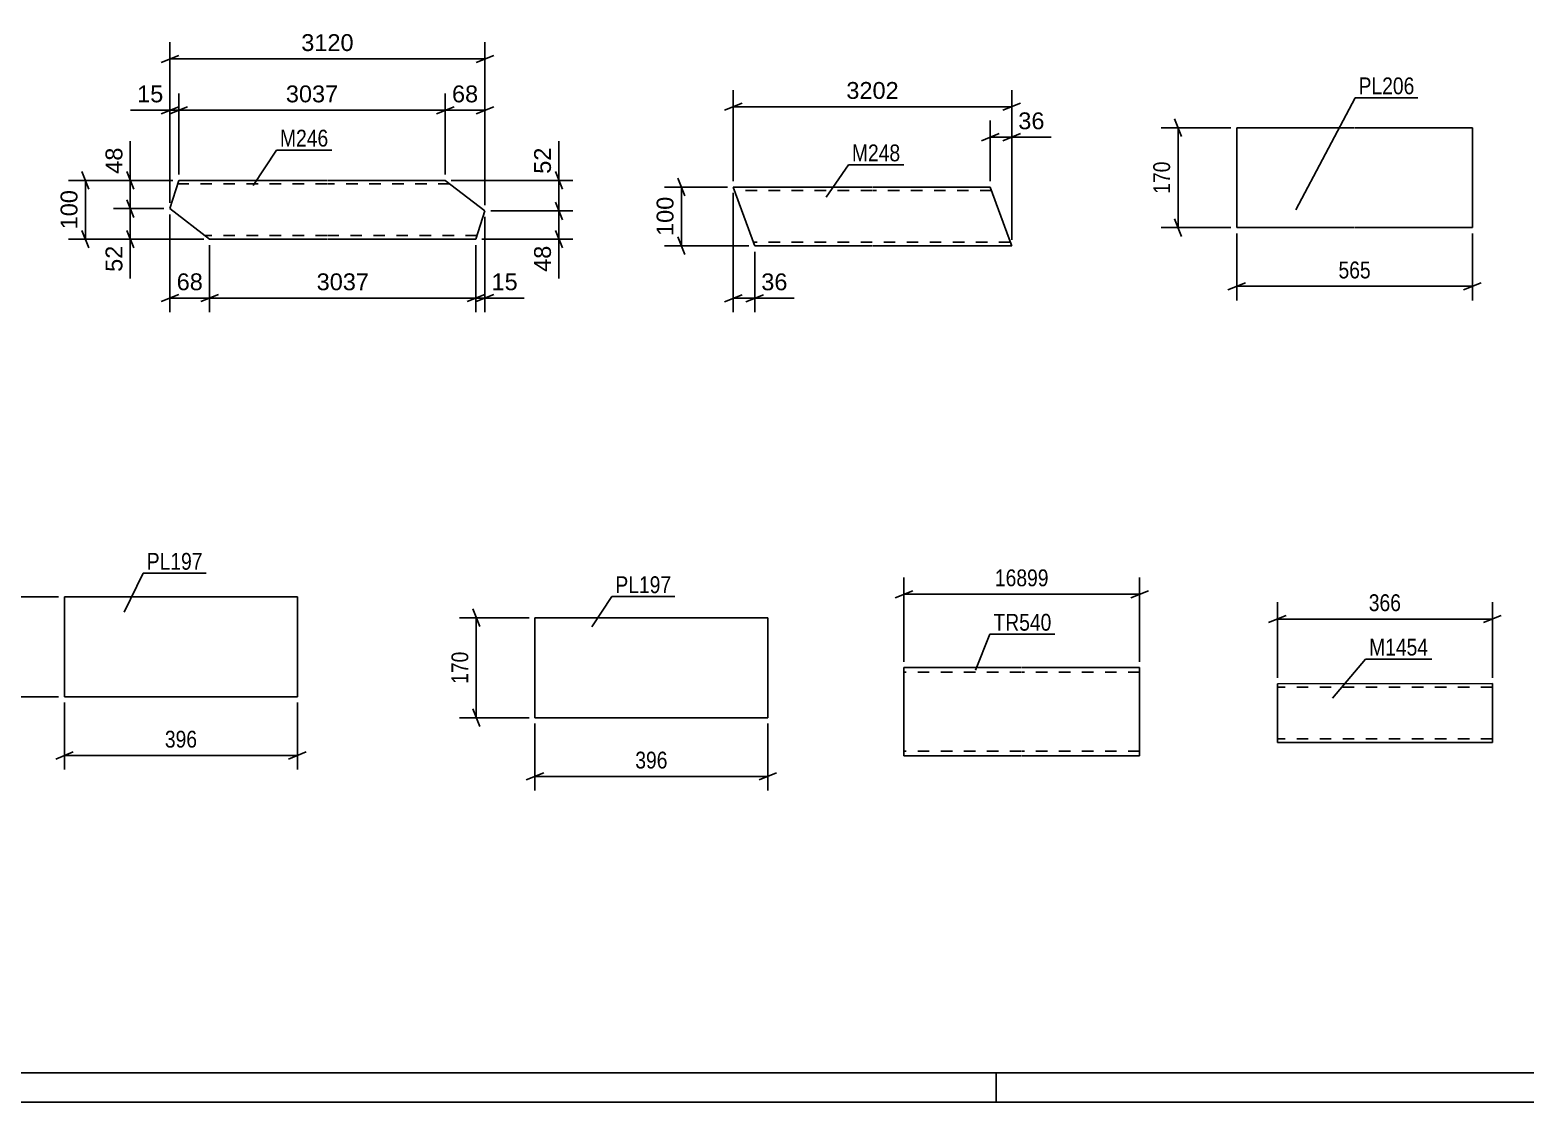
# Model space of a CAD drawing. Header units: millimetres. Extents: x 0 to 1189, y 0 to 841.
# Drawn here: x 184.6 to 439, y 0 to 182.5 of the extents above; entities that cross this region are included whole.
import ezdxf

# ---------------------------------------------------------------- set-up
doc = ezdxf.new("R2010")
doc.units = ezdxf.units.MM
doc.linetypes.add('DXK_LINE_DOT2', pattern=[3.9198, 1.9599, -1.9599])
doc.styles.add('Arial', font='ARIAL.TTF', dxfattribs={"height": 0.2})
doc.styles.add('Arial Narrow', font='ARIALN.TTF', dxfattribs={"height": 0.2})

# ---------------------------------------------------------------- blocks, each defined once
blk = doc.blocks.new('Unknown-203773696-1113')
at = {"color": 5, "linetype": 'Continuous'}
for p, q in [((5, 5), (1184, 5)), ((349, 0), (349, 5)), ((0, 0), (1189, 0))]:
    blk.add_line(p, q, dxfattribs=at)
blk = doc.blocks.new('Part-203773696-29355 - 29354')
at = {"color": 2, "linetype": 'Continuous'}
for p, q in [((208.39, 152.09), (209.91, 156.88)), ((209.91, 156.88), (235.15, 156.88)), ((235.25, 156.88), (255.25, 156.88)), ((262.01, 151.68), (255.25, 156.88)), ((215.15, 146.88), (208.39, 152.09)), ((262.01, 151.68), (260.48, 146.88)), ((235.15, 146.88), (215.15, 146.88)), ((260.48, 146.88), (235.25, 146.88))]:
    blk.add_line(p, q, dxfattribs=at)
at = {"color": 7, "linetype": 'DXK_LINE_DOT2'}
for p, q in [((235.15, 156.28), (209.72, 156.28)), ((256.03, 156.28), (235.25, 156.28)), ((235.15, 147.48), (214.37, 147.48)), ((260.67, 147.48), (235.25, 147.48))]:
    blk.add_line(p, q, dxfattribs=at)
blk = doc.blocks.new('Part-203773696-29363 - 29362')
at = {"color": 2, "linetype": 'Continuous'}
for p, q in [((327.91, 155.75), (304.27, 155.75)), ((307.88, 145.85), (304.27, 155.75)), ((348.01, 155.75), (328.01, 155.75)), ((351.21, 146.95), (348.01, 155.75)), ((307.91, 145.75), (307.88, 145.85)), ((327.91, 145.75), (307.91, 145.75)), ((351.65, 145.75), (328.01, 145.75)), ((351.65, 145.75), (351.21, 146.95))]:
    blk.add_line(p, q, dxfattribs=at)
at = {"color": 7, "linetype": 'DXK_LINE_DOT2'}
for p, q in [((327.91, 155.15), (304.49, 155.15)), ((348.23, 155.15), (328.01, 155.15)), ((327.91, 146.35), (307.69, 146.35)), ((307.78, 146.11), (307.91, 145.75)), ((351.43, 146.35), (328.01, 146.35)), ((351.62, 145.85), (351.52, 146.11)), ((351.65, 145.75), (351.62, 145.85))]:
    blk.add_line(p, q, dxfattribs=at)
blk = doc.blocks.new('Part-203773696-3066 - 3050')
at = {"color": 2, "linetype": 'Continuous'}
for p, q in [((190.46, 68.99), (190.46, 85.99)), ((190.46, 85.99), (230.1, 85.99)), ((230.1, 85.99), (230.1, 68.99)), ((230.1, 68.99), (190.46, 68.99))]:
    blk.add_line(p, q, dxfattribs=at)
blk = doc.blocks.new('Part-203773696-3023 - 3007')
at = {"color": 2, "linetype": 'Continuous'}
for p, q in [((270.52, 82.43), (270.52, 65.43)), ((310.15, 82.43), (270.52, 82.43)), ((310.15, 65.43), (310.15, 82.43)), ((270.52, 65.43), (310.15, 65.43))]:
    blk.add_line(p, q, dxfattribs=at)
blk = doc.blocks.new('Part-203773696-2873 - 2857')
at = {"color": 2, "linetype": 'Continuous'}
for p, q in [((433.46, 71.23), (396.86, 71.22)), ((396.86, 61.31), (396.86, 71.22)), ((433.46, 71.23), (433.46, 62.43)), ((396.86, 61.31), (396.86, 61.22)), ((396.86, 61.22), (433.46, 61.23)), ((433.46, 61.23), (433.46, 62.43))]:
    blk.add_line(p, q, dxfattribs=at)
at = {"color": 7, "linetype": 'DXK_LINE_DOT2'}
for p, q in [((433.46, 70.63), (396.86, 70.62)), ((396.86, 61.82), (396.86, 61.87)), ((433.46, 61.83), (396.86, 61.82)), ((433.46, 61.88), (433.46, 62.2)), ((433.46, 61.83), (433.46, 61.88))]:
    blk.add_line(p, q, dxfattribs=at)
blk = doc.blocks.new('Part-203773696-2620 - 2594')
at = {"color": 2, "linetype": 'Continuous'}
for p, q in [((333.31, 60.56), (333.31, 73.96)), ((333.31, 73.96), (353.31, 73.96)), ((353.41, 73.96), (373.41, 73.96)), ((373.41, 58.96), (373.41, 73.96)), ((333.31, 60.56), (333.31, 58.96)), ((333.31, 58.96), (353.31, 58.96)), ((353.41, 58.96), (373.41, 58.96))]:
    blk.add_line(p, q, dxfattribs=at)
at = {"color": 7, "linetype": 'DXK_LINE_DOT2'}
for p, q in [((353.31, 73.16), (333.31, 73.16)), ((373.41, 73.16), (353.41, 73.16)), ((333.31, 59.08), (333.31, 60.56)), ((333.31, 59.76), (333.31, 59.82)), ((353.31, 59.76), (333.31, 59.76)), ((373.41, 59.76), (353.41, 59.76)), ((373.41, 59.76), (373.41, 59.82))]:
    blk.add_line(p, q, dxfattribs=at)
blk = doc.blocks.new('Part-203773696-27984 - 27983')
at = {"color": 2, "linetype": 'Continuous'}
for p, q in [((389.95, 148.85), (389.95, 165.85)), ((389.95, 165.85), (409.95, 165.85)), ((410.05, 165.85), (430.05, 165.85)), ((430.05, 165.85), (430.05, 148.85)), ((409.95, 148.85), (389.95, 148.85)), ((430.05, 148.85), (410.05, 148.85))]:
    blk.add_line(p, q, dxfattribs=at)
blk = doc.blocks.new('StraightDimension-203773696-29371 - 29354')
at = {"color": 7, "linetype": 'Continuous'}
for p, q in [((255.25, 157.88), (255.25, 171.67)), ((262.01, 152.68), (262.01, 171.67)), ((253.75, 168.22), (256.75, 169.42)), ((255.25, 168.82), (262.01, 168.82)), ((263.51, 169.42), (260.51, 168.22))]:
    blk.add_line(p, q, dxfattribs=at)
at = {"color": 0}
blk.add_wipeout([(261.45, 169.57), (261.45, 173.77), (255.8, 173.77), (255.8, 169.57)], dxfattribs=at)
at = {"color": 3, "style": 'Arial'}
blk.add_text('68', height=2.865, dxfattribs=at).set_placement((256.4, 170.17))
blk = doc.blocks.new('StraightDimension-203773696-29431 - 29354')
at = {"color": 7, "linetype": 'Continuous'}
for p, q in [((209.89, 178.15), (206.89, 176.95)), ((208.39, 153.09), (208.39, 180.4)), ((260.51, 176.95), (263.51, 178.15)), ((262.01, 152.68), (262.01, 180.4)), ((208.39, 177.55), (262.01, 177.55))]:
    blk.add_line(p, q, dxfattribs=at)
at = {"color": 0}
blk.add_wipeout([(240.25, 178.3), (240.25, 182.5), (230.15, 182.5), (230.15, 178.3)], dxfattribs=at)
at = {"color": 3, "style": 'Arial'}
blk.add_text('3120', height=2.865, dxfattribs=at).set_placement((230.75, 178.9))
blk = doc.blocks.new('StraightDimension-203773696-29504 - 29354')
at = {"color": 7, "linetype": 'Continuous'}
for p, q in [((201.06, 153.59), (202.26, 150.59)), ((207.39, 152.09), (198.81, 152.09)), ((201.66, 146.88), (201.66, 152.09)), ((202.26, 145.38), (201.06, 148.38)), ((214.15, 146.88), (198.81, 146.88))]:
    blk.add_line(p, q, dxfattribs=at)
at = {"color": 0}
blk.add_wipeout([(200.91, 146.36), (196.71, 146.36), (196.71, 140.71), (200.91, 140.71)], dxfattribs=at)
at = {"color": 7, "linetype": 'Continuous'}
blk.add_line((201.66, 146.88), (201.66, 140.19), dxfattribs=at)
blk.add_line((201.66, 146.88), (201.66, 140.19), dxfattribs=at)
at = {"color": 3, "style": 'Arial'}
blk.add_text('52', height=2.865, rotation=90.0002, dxfattribs=at).set_placement((200.31, 141.31))
blk = doc.blocks.new('StraightDimension-203773696-29443 - 29354')
at = {"color": 7, "linetype": 'Continuous'}
for p, q in [((215.15, 145.88), (215.15, 134.44)), ((260.48, 145.88), (260.48, 134.44)), ((216.65, 137.44), (213.65, 136.24)), ((258.98, 136.24), (261.98, 137.44)), ((215.15, 136.84), (260.48, 136.84))]:
    blk.add_line(p, q, dxfattribs=at)
at = {"color": 0}
blk.add_wipeout([(242.86, 137.59), (242.86, 141.79), (232.77, 141.79), (232.77, 137.59)], dxfattribs=at)
at = {"color": 3, "style": 'Arial'}
blk.add_text('3037', height=2.865, dxfattribs=at).set_placement((233.37, 138.19))
blk = doc.blocks.new('StraightDimension-203773696-29372 - 29354')
at = {"color": 7, "linetype": 'Continuous'}
for p, q in [((209.91, 157.88), (209.91, 171.67)), ((255.25, 157.88), (255.25, 171.67)), ((211.41, 169.42), (208.41, 168.22)), ((209.91, 168.82), (255.25, 168.82)), ((253.75, 168.22), (256.75, 169.42))]:
    blk.add_line(p, q, dxfattribs=at)
at = {"color": 0}
blk.add_wipeout([(237.63, 169.57), (237.63, 173.77), (227.53, 173.77), (227.53, 169.57)], dxfattribs=at)
at = {"color": 3, "style": 'Arial'}
blk.add_text('3037', height=2.865, dxfattribs=at).set_placement((228.13, 170.17))
blk = doc.blocks.new('StraightDimension-203773696-29373 - 29354')
at = {"color": 7, "linetype": 'Continuous'}
for p, q in [((208.39, 153.09), (208.39, 171.67)), ((209.91, 157.88), (209.91, 171.67)), ((206.89, 168.22), (209.89, 169.42)), ((208.39, 168.82), (209.91, 168.82)), ((211.41, 169.42), (208.41, 168.22))]:
    blk.add_line(p, q, dxfattribs=at)
at = {"color": 0}
blk.add_wipeout([(207.87, 169.57), (207.87, 173.77), (202.22, 173.77), (202.22, 169.57)], dxfattribs=at)
at = {"color": 7, "linetype": 'Continuous'}
blk.add_line((208.39, 168.82), (201.69, 168.82), dxfattribs=at)
blk.add_line((208.39, 168.82), (201.69, 168.82), dxfattribs=at)
at = {"color": 3, "style": 'Arial'}
blk.add_text('15', height=2.865, dxfattribs=at).set_placement((202.82, 170.17))
blk = doc.blocks.new('StraightDimension-203773696-29442 - 29354')
at = {"color": 7, "linetype": 'Continuous'}
for p, q in [((262.01, 150.68), (262.01, 134.44)), ((260.48, 145.88), (260.48, 134.44)), ((258.98, 136.24), (261.98, 137.44)), ((263.51, 137.44), (260.51, 136.24)), ((260.48, 136.84), (262.01, 136.84))]:
    blk.add_line(p, q, dxfattribs=at)
at = {"color": 0}
blk.add_wipeout([(268.18, 137.59), (268.18, 141.79), (262.53, 141.79), (262.53, 137.59)], dxfattribs=at)
at = {"color": 7, "linetype": 'Continuous'}
blk.add_line((262.01, 136.84), (268.7, 136.84), dxfattribs=at)
blk.add_line((262.01, 136.84), (268.7, 136.84), dxfattribs=at)
at = {"color": 3, "style": 'Arial'}
blk.add_text('15', height=2.865, dxfattribs=at).set_placement((263.13, 138.19))
blk = doc.blocks.new('StraightDimension-203773696-29444 - 29354')
at = {"color": 7, "linetype": 'Continuous'}
for p, q in [((208.39, 151.09), (208.39, 134.44)), ((215.15, 145.88), (215.15, 134.44)), ((206.89, 136.24), (209.89, 137.44)), ((216.65, 137.44), (213.65, 136.24)), ((208.39, 136.84), (215.15, 136.84))]:
    blk.add_line(p, q, dxfattribs=at)
at = {"color": 0}
blk.add_wipeout([(214.59, 137.59), (214.59, 141.79), (208.95, 141.79), (208.95, 137.59)], dxfattribs=at)
at = {"color": 3, "style": 'Arial'}
blk.add_text('68', height=2.865, dxfattribs=at).set_placement((209.55, 138.19))
blk = doc.blocks.new('StraightDimension-203773696-29503 - 29354')
at = {"color": 7, "linetype": 'Continuous'}
for p, q in [((201.06, 158.38), (202.26, 155.38)), ((208.91, 156.88), (198.81, 156.88)), ((201.66, 152.09), (201.66, 156.88)), ((202.26, 150.59), (201.06, 153.59)), ((207.39, 152.09), (198.81, 152.09))]:
    blk.add_line(p, q, dxfattribs=at)
at = {"color": 0}
blk.add_wipeout([(200.91, 163.06), (196.71, 163.06), (196.71, 157.41), (200.91, 157.41)], dxfattribs=at)
at = {"color": 7, "linetype": 'Continuous'}
blk.add_line((201.66, 156.88), (201.66, 163.58), dxfattribs=at)
blk.add_line((201.66, 156.88), (201.66, 163.58), dxfattribs=at)
at = {"color": 3, "style": 'Arial'}
blk.add_text('48', height=2.865, rotation=90.0002, dxfattribs=at).set_placement((200.31, 158.01))
blk = doc.blocks.new('StraightDimension-203773696-29552 - 29354')
at = {"color": 7, "linetype": 'Continuous'}
for p, q in [((193.41, 158.38), (194.61, 155.38)), ((208.91, 156.88), (191.16, 156.88)), ((194.01, 146.88), (194.01, 156.88)), ((194.61, 145.38), (193.41, 148.38)), ((214.15, 146.88), (191.16, 146.88))]:
    blk.add_line(p, q, dxfattribs=at)
at = {"color": 0}
blk.add_wipeout([(193.26, 155.82), (189.06, 155.82), (189.06, 147.95), (193.26, 147.95)], dxfattribs=at)
at = {"color": 3, "style": 'Arial'}
blk.add_text('100', height=2.865, rotation=90.0002, dxfattribs=at).set_placement((192.66, 148.55))
blk = doc.blocks.new('StraightDimension-203773696-29584 - 29354')
at = {"color": 7, "linetype": 'Continuous'}
for p, q in [((273.99, 158.38), (275.19, 155.38)), ((256.25, 156.88), (276.99, 156.88)), ((274.59, 151.68), (274.59, 156.88)), ((275.19, 150.18), (273.99, 153.18)), ((263.01, 151.68), (276.99, 151.68))]:
    blk.add_line(p, q, dxfattribs=at)
at = {"color": 0}
blk.add_wipeout([(273.84, 163.06), (269.64, 163.06), (269.64, 157.41), (273.84, 157.41)], dxfattribs=at)
at = {"color": 7, "linetype": 'Continuous'}
blk.add_line((274.59, 156.88), (274.59, 163.58), dxfattribs=at)
blk.add_line((274.59, 156.88), (274.59, 163.58), dxfattribs=at)
at = {"color": 3, "style": 'Arial'}
blk.add_text('52', height=2.865, rotation=90.0002, dxfattribs=at).set_placement((273.24, 158.01))
blk = doc.blocks.new('StraightDimension-203773696-29585 - 29354')
at = {"color": 7, "linetype": 'Continuous'}
for p, q in [((273.99, 153.18), (275.19, 150.18)), ((263.01, 151.68), (276.99, 151.68)), ((274.59, 146.88), (274.59, 151.68)), ((275.19, 145.38), (273.99, 148.38)), ((261.48, 146.88), (276.99, 146.88))]:
    blk.add_line(p, q, dxfattribs=at)
at = {"color": 0}
blk.add_wipeout([(273.84, 146.36), (269.64, 146.36), (269.64, 140.71), (273.84, 140.71)], dxfattribs=at)
at = {"color": 7, "linetype": 'Continuous'}
blk.add_line((274.59, 146.88), (274.59, 140.19), dxfattribs=at)
blk.add_line((274.59, 146.88), (274.59, 140.19), dxfattribs=at)
at = {"color": 3, "style": 'Arial'}
blk.add_text('48', height=2.865, rotation=90.0002, dxfattribs=at).set_placement((273.24, 141.31))
blk = doc.blocks.new('StraightDimension-203773696-29694 - 29362')
at = {"color": 7, "linetype": 'Continuous'}
for p, q in [((303.27, 155.75), (292.59, 155.75)), ((294.84, 157.25), (296.04, 154.25)), ((295.44, 145.75), (295.44, 155.75)), ((306.91, 145.75), (292.59, 145.75)), ((296.04, 144.25), (294.84, 147.25))]:
    blk.add_line(p, q, dxfattribs=at)
at = {"color": 0}
blk.add_wipeout([(294.69, 154.69), (290.49, 154.69), (290.49, 146.82), (294.69, 146.82)], dxfattribs=at)
at = {"color": 3, "style": 'Arial'}
blk.add_text('100', height=2.865, rotation=90.0002, dxfattribs=at).set_placement((294.09, 147.42))
blk = doc.blocks.new('StraightDimension-203773696-29676 - 29362')
at = {"color": 7, "linetype": 'Continuous'}
for p, q in [((304.27, 154.75), (304.27, 134.43)), ((307.91, 144.75), (307.91, 134.43)), ((302.77, 136.23), (305.77, 137.43)), ((309.41, 137.43), (306.41, 136.23)), ((304.27, 136.83), (307.91, 136.83))]:
    blk.add_line(p, q, dxfattribs=at)
at = {"color": 0}
blk.add_wipeout([(314.08, 137.58), (314.08, 141.78), (308.43, 141.78), (308.43, 137.58)], dxfattribs=at)
at = {"color": 7, "linetype": 'Continuous'}
blk.add_line((307.91, 136.83), (314.61, 136.83), dxfattribs=at)
blk.add_line((307.91, 136.83), (314.61, 136.83), dxfattribs=at)
at = {"color": 3, "style": 'Arial'}
blk.add_text('36', height=2.865, dxfattribs=at).set_placement((309.03, 138.18))
blk = doc.blocks.new('StraightDimension-203773696-29640 - 29362')
at = {"color": 7, "linetype": 'Continuous'}
for p, q in [((304.27, 156.75), (304.27, 172.26)), ((351.65, 146.75), (351.65, 172.26)), ((305.77, 170.01), (302.77, 168.81)), ((304.27, 169.41), (351.65, 169.41)), ((350.15, 168.81), (353.15, 170.01))]:
    blk.add_line(p, q, dxfattribs=at)
at = {"color": 0}
blk.add_wipeout([(333.01, 170.16), (333.01, 174.36), (322.91, 174.36), (322.91, 170.16)], dxfattribs=at)
at = {"color": 3, "style": 'Arial'}
blk.add_text('3202', height=2.865, dxfattribs=at).set_placement((323.51, 170.76))
blk = doc.blocks.new('StraightDimension-203773696-29651 - 29362')
at = {"color": 7, "linetype": 'Continuous'}
for p, q in [((348.01, 156.75), (348.01, 167.09)), ((351.65, 146.75), (351.65, 167.09)), ((346.51, 163.64), (349.51, 164.84)), ((348.01, 164.24), (351.65, 164.24)), ((353.15, 164.84), (350.15, 163.64))]:
    blk.add_line(p, q, dxfattribs=at)
at = {"color": 0}
blk.add_wipeout([(357.82, 164.99), (357.82, 169.19), (352.17, 169.19), (352.17, 164.99)], dxfattribs=at)
at = {"color": 7, "linetype": 'Continuous'}
blk.add_line((351.65, 164.24), (358.35, 164.24), dxfattribs=at)
blk.add_line((351.65, 164.24), (358.35, 164.24), dxfattribs=at)
at = {"color": 3, "style": 'Arial'}
blk.add_text('36', height=2.865, dxfattribs=at).set_placement((352.77, 165.59))
blk = doc.blocks.new('StraightDimension-203773696-3079 - 3050')
at = {"color": 7, "linetype": 'Continuous'}
for p, q in [((181.06, 84.49), (179.86, 87.49)), ((189.46, 85.99), (177.61, 85.99)), ((180.46, 68.99), (180.46, 85.99)), ((189.46, 68.99), (177.61, 68.99)), ((179.86, 70.49), (181.06, 67.49))]:
    blk.add_line(p, q, dxfattribs=at)
at = {"color": 0}
blk.add_wipeout([(179.71, 80.84), (175.51, 80.84), (175.51, 74.15), (179.71, 74.15)], dxfattribs=at)
at = {"color": 3, "style": 'Arial Narrow'}
blk.add_text('170', height=2.863, rotation=90.0002, dxfattribs=at).set_placement((179.11, 74.75))
blk = doc.blocks.new('StraightDimension-203773696-3068 - 3050')
at = {"color": 7, "linetype": 'Continuous'}
for p, q in [((190.46, 67.99), (190.46, 56.59)), ((230.1, 67.99), (230.1, 56.59)), ((191.96, 59.59), (188.96, 58.39)), ((190.46, 58.99), (230.1, 58.99)), ((228.6, 58.39), (231.6, 59.59))]:
    blk.add_line(p, q, dxfattribs=at)
at = {"color": 0}
blk.add_wipeout([(213.62, 59.74), (213.62, 63.94), (206.94, 63.94), (206.94, 59.74)], dxfattribs=at)
at = {"color": 3, "style": 'Arial Narrow'}
blk.add_text('396', height=2.863, dxfattribs=at).set_placement((207.54, 60.34))
blk = doc.blocks.new('StraightDimension-203773696-3036 - 3007')
at = {"color": 7, "linetype": 'Continuous'}
for p, q in [((270.52, 64.43), (270.52, 53.03)), ((310.15, 64.43), (310.15, 53.03)), ((272.02, 56.03), (269.02, 54.83)), ((308.65, 54.83), (311.65, 56.03)), ((270.52, 55.43), (310.15, 55.43))]:
    blk.add_line(p, q, dxfattribs=at)
at = {"color": 0}
blk.add_wipeout([(293.68, 56.18), (293.68, 60.38), (286.99, 60.38), (286.99, 56.18)], dxfattribs=at)
at = {"color": 3, "style": 'Arial Narrow'}
blk.add_text('396', height=2.863, dxfattribs=at).set_placement((287.59, 56.78))
blk = doc.blocks.new('StraightDimension-203773696-3025 - 3007')
at = {"color": 7, "linetype": 'Continuous'}
for p, q in [((269.52, 82.43), (257.67, 82.43)), ((261.12, 80.93), (259.92, 83.93)), ((260.52, 65.43), (260.52, 82.43)), ((259.92, 66.93), (261.12, 63.93)), ((269.52, 65.43), (257.67, 65.43))]:
    blk.add_line(p, q, dxfattribs=at)
at = {"color": 0}
blk.add_wipeout([(259.77, 77.27), (255.57, 77.27), (255.57, 70.59), (259.77, 70.59)], dxfattribs=at)
at = {"color": 3, "style": 'Arial Narrow'}
blk.add_text('170', height=2.863, rotation=90.0002, dxfattribs=at).set_placement((259.17, 71.19))
blk = doc.blocks.new('StraightDimension-203773696-2875 - 2857')
at = {"color": 7, "linetype": 'Continuous'}
for p, q in [((396.86, 72.22), (396.86, 85.07)), ((433.46, 72.23), (433.46, 85.07)), ((398.36, 82.82), (395.36, 81.62)), ((396.86, 82.22), (433.46, 82.22)), ((431.96, 81.62), (434.96, 82.82))]:
    blk.add_line(p, q, dxfattribs=at)
at = {"color": 0}
blk.add_wipeout([(418.5, 82.97), (418.5, 87.17), (411.81, 87.17), (411.81, 82.97)], dxfattribs=at)
at = {"color": 3, "style": 'Arial Narrow'}
blk.add_text('366', height=2.863, dxfattribs=at).set_placement((412.41, 83.57))
blk = doc.blocks.new('StraightDimension-203773696-2623 - 2594')
at = {"color": 7, "linetype": 'Continuous'}
for p, q in [((333.31, 74.96), (333.31, 89.3)), ((373.41, 74.96), (373.41, 89.3)), ((334.81, 87.05), (331.81, 85.85)), ((371.91, 85.85), (374.91, 87.05)), ((333.31, 86.45), (373.41, 86.45))]:
    blk.add_line(p, q, dxfattribs=at)
at = {"color": 0}
blk.add_wipeout([(358.53, 87.2), (358.53, 91.4), (348.19, 91.4), (348.19, 87.2)], dxfattribs=at)
at = {"color": 3, "style": 'Arial Narrow'}
blk.add_text('16899', height=2.863, dxfattribs=at).set_placement((348.79, 87.8))
blk = doc.blocks.new('StraightDimension-203773696-28161 - 27983')
at = {"color": 7, "linetype": 'Continuous'}
for p, q in [((389.95, 147.85), (389.95, 136.45)), ((430.05, 147.85), (430.05, 136.45)), ((391.45, 139.45), (388.45, 138.25)), ((389.95, 138.85), (430.05, 138.85)), ((428.55, 138.25), (431.55, 139.45))]:
    blk.add_line(p, q, dxfattribs=at)
at = {"color": 0}
blk.add_wipeout([(413.34, 139.6), (413.34, 143.8), (406.66, 143.8), (406.66, 139.6)], dxfattribs=at)
at = {"color": 3, "style": 'Arial Narrow'}
blk.add_text('565', height=2.863, dxfattribs=at).set_placement((407.26, 140.2))
blk = doc.blocks.new('StraightDimension-203773696-28157 - 27983')
at = {"color": 7, "linetype": 'Continuous'}
for p, q in [((388.95, 165.85), (377.1, 165.85)), ((380.55, 164.35), (379.35, 167.35)), ((379.95, 148.85), (379.95, 165.85)), ((379.35, 150.35), (380.55, 147.35)), ((388.95, 148.85), (377.1, 148.85))]:
    blk.add_line(p, q, dxfattribs=at)
at = {"color": 0}
blk.add_wipeout([(379.2, 160.69), (375, 160.69), (375, 154.01), (379.2, 154.01)], dxfattribs=at)
at = {"color": 3, "style": 'Arial Narrow'}
blk.add_text('170', height=2.863, rotation=90.0002, dxfattribs=at).set_placement((378.6, 154.61))
blk = doc.blocks.new('Mark-203773696-29632 - 29354')
at = {"color": 0}
blk.add_wipeout([(235.35, 162.64), (235.35, 165.64), (227.13, 165.64), (227.13, 162.64)], dxfattribs=at)
blk.add_wipeout([(235.35, 162.64), (235.35, 165.64), (227.13, 165.64), (227.13, 162.64)], dxfattribs=at)
at = {"color": 30, "linetype": 'Continuous'}
for p, q in [((222.56, 156), (226.53, 162.04)), ((226.53, 162.04), (235.95, 162.04))]:
    blk.add_line(p, q, dxfattribs=at)
at = {"color": 3, "style": 'Arial Narrow'}
blk.add_text('M246', height=2.863, dxfattribs=at).set_placement((227.13, 162.64))
blk = doc.blocks.new('Mark-203773696-29718 - 29362')
at = {"color": 0}
blk.add_wipeout([(332.68, 160.13), (332.68, 163.13), (324.46, 163.13), (324.46, 160.13)], dxfattribs=at)
blk.add_wipeout([(332.68, 160.13), (332.68, 163.13), (324.46, 163.13), (324.46, 160.13)], dxfattribs=at)
at = {"color": 30, "linetype": 'Continuous'}
for p, q in [((320.05, 154.03), (323.86, 159.53)), ((323.86, 159.53), (333.28, 159.53))]:
    blk.add_line(p, q, dxfattribs=at)
at = {"color": 3, "style": 'Arial Narrow'}
blk.add_text('M248', height=2.863, dxfattribs=at).set_placement((324.46, 160.13))
blk = doc.blocks.new('Mark-203773696-3062 - 3050')
at = {"color": 0}
blk.add_wipeout([(213.96, 90.61), (213.96, 93.61), (204.46, 93.61), (204.46, 90.61)], dxfattribs=at)
blk.add_wipeout([(213.96, 90.61), (213.96, 93.61), (204.46, 93.61), (204.46, 90.61)], dxfattribs=at)
at = {"color": 30, "linetype": 'Continuous'}
for p, q in [((200.64, 83.4), (203.86, 90.01)), ((203.86, 90.01), (214.56, 90.01))]:
    blk.add_line(p, q, dxfattribs=at)
at = {"color": 3, "style": 'Arial Narrow'}
blk.add_text('PL197', height=2.863, dxfattribs=at).set_placement((204.46, 90.61))
blk = doc.blocks.new('Mark-203773696-3019 - 3007')
at = {"color": 0}
blk.add_wipeout([(293.72, 86.63), (293.72, 89.63), (284.21, 89.63), (284.21, 86.63)], dxfattribs=at)
blk.add_wipeout([(293.72, 86.63), (293.72, 89.63), (284.21, 89.63), (284.21, 86.63)], dxfattribs=at)
at = {"color": 30, "linetype": 'Continuous'}
for p, q in [((280.21, 80.89), (283.61, 86.03)), ((283.61, 86.03), (294.32, 86.03))]:
    blk.add_line(p, q, dxfattribs=at)
at = {"color": 3, "style": 'Arial Narrow'}
blk.add_text('PL197', height=2.863, dxfattribs=at).set_placement((284.21, 86.63))
blk = doc.blocks.new('Mark-203773696-2869 - 2857')
at = {"color": 0}
blk.add_wipeout([(422.52, 76.01), (422.52, 79.01), (412.47, 79.01), (412.47, 76.01)], dxfattribs=at)
blk.add_wipeout([(422.52, 76.01), (422.52, 79.01), (412.47, 79.01), (412.47, 76.01)], dxfattribs=at)
at = {"color": 30, "linetype": 'Continuous'}
for p, q in [((406.25, 68.77), (411.87, 75.41)), ((411.87, 75.41), (423.12, 75.41))]:
    blk.add_line(p, q, dxfattribs=at)
at = {"color": 3, "style": 'Arial Narrow'}
blk.add_text('M1454', height=2.863, dxfattribs=at).set_placement((412.47, 76.01))
blk = doc.blocks.new('Mark-203773696-2616 - 2594')
at = {"color": 0}
blk.add_wipeout([(358.41, 80.24), (358.41, 83.24), (348.55, 83.24), (348.55, 80.24)], dxfattribs=at)
blk.add_wipeout([(358.41, 80.24), (358.41, 83.24), (348.55, 83.24), (348.55, 80.24)], dxfattribs=at)
at = {"color": 30, "linetype": 'Continuous'}
for p, q in [((345.46, 73.5), (347.95, 79.64)), ((347.95, 79.64), (359.01, 79.64))]:
    blk.add_line(p, q, dxfattribs=at)
at = {"color": 3, "style": 'Arial Narrow'}
blk.add_text('TR540', height=2.863, dxfattribs=at).set_placement((348.55, 80.24))
blk = doc.blocks.new('Mark-203773696-28286 - 27983')
at = {"color": 0}
blk.add_wipeout([(420.18, 171.54), (420.18, 174.54), (410.68, 174.54), (410.68, 171.54)], dxfattribs=at)
blk.add_wipeout([(420.18, 171.54), (420.18, 174.54), (410.68, 174.54), (410.68, 171.54)], dxfattribs=at)
at = {"color": 30, "linetype": 'Continuous'}
for p, q in [((399.98, 151.89), (410.08, 170.94)), ((410.08, 170.94), (420.78, 170.94))]:
    blk.add_line(p, q, dxfattribs=at)
at = {"color": 3, "style": 'Arial Narrow'}
blk.add_text('PL206', height=2.863, dxfattribs=at).set_placement((410.68, 171.54))

msp = doc.modelspace()

# ---------------------------------------------------------------- block references
for name in ['Unknown-203773696-1113', 'Part-203773696-27984 - 27983', 'Part-203773696-29355 - 29354', 'Part-203773696-29363 - 29362', 'Part-203773696-3066 - 3050', 'Part-203773696-3023 - 3007', 'Part-203773696-2620 - 2594', 'Part-203773696-2873 - 2857']:
    msp.add_blockref(name, (0, 0))

# ---------------------------------------------------------------- next in the draw order: block references
for name in ['StraightDimension-203773696-29371 - 29354', 'Mark-203773696-28286 - 27983', 'StraightDimension-203773696-29694 - 29362', 'StraightDimension-203773696-28161 - 27983', 'Mark-203773696-3062 - 3050', 'Mark-203773696-3019 - 3007', 'StraightDimension-203773696-2623 - 2594', 'StraightDimension-203773696-3079 - 3050', 'StraightDimension-203773696-2875 - 2857', 'StraightDimension-203773696-3036 - 3007']:
    msp.add_blockref(name, (0, 0))

# ---------------------------------------------------------------- next in the draw order: block references
for name in ['StraightDimension-203773696-29431 - 29354', 'StraightDimension-203773696-28157 - 27983', 'StraightDimension-203773696-29676 - 29362', 'StraightDimension-203773696-3025 - 3007', 'Mark-203773696-2616 - 2594', 'Mark-203773696-2869 - 2857', 'StraightDimension-203773696-3068 - 3050']:
    msp.add_blockref(name, (0, 0))

# ---------------------------------------------------------------- next in the draw order: block references
for name in ['StraightDimension-203773696-29372 - 29354', 'StraightDimension-203773696-29640 - 29362', 'StraightDimension-203773696-29504 - 29354']:
    msp.add_blockref(name, (0, 0))

# ---------------------------------------------------------------- next in the draw order: block references
for name in ['StraightDimension-203773696-29373 - 29354', 'StraightDimension-203773696-29651 - 29362', 'Mark-203773696-29632 - 29354', 'Mark-203773696-29718 - 29362', 'StraightDimension-203773696-29443 - 29354']:
    msp.add_blockref(name, (0, 0))

# ---------------------------------------------------------------- next in the draw order: block references
for name in ['StraightDimension-203773696-29444 - 29354', 'StraightDimension-203773696-29442 - 29354']:
    msp.add_blockref(name, (0, 0))

# ---------------------------------------------------------------- next in the draw order: block references
for name in ['StraightDimension-203773696-29503 - 29354', 'StraightDimension-203773696-29584 - 29354']:
    msp.add_blockref(name, (0, 0))

# ---------------------------------------------------------------- next in the draw order: block references
for name in ['StraightDimension-203773696-29552 - 29354', 'StraightDimension-203773696-29585 - 29354']:
    msp.add_blockref(name, (0, 0))

doc.saveas('drawing.dxf')
